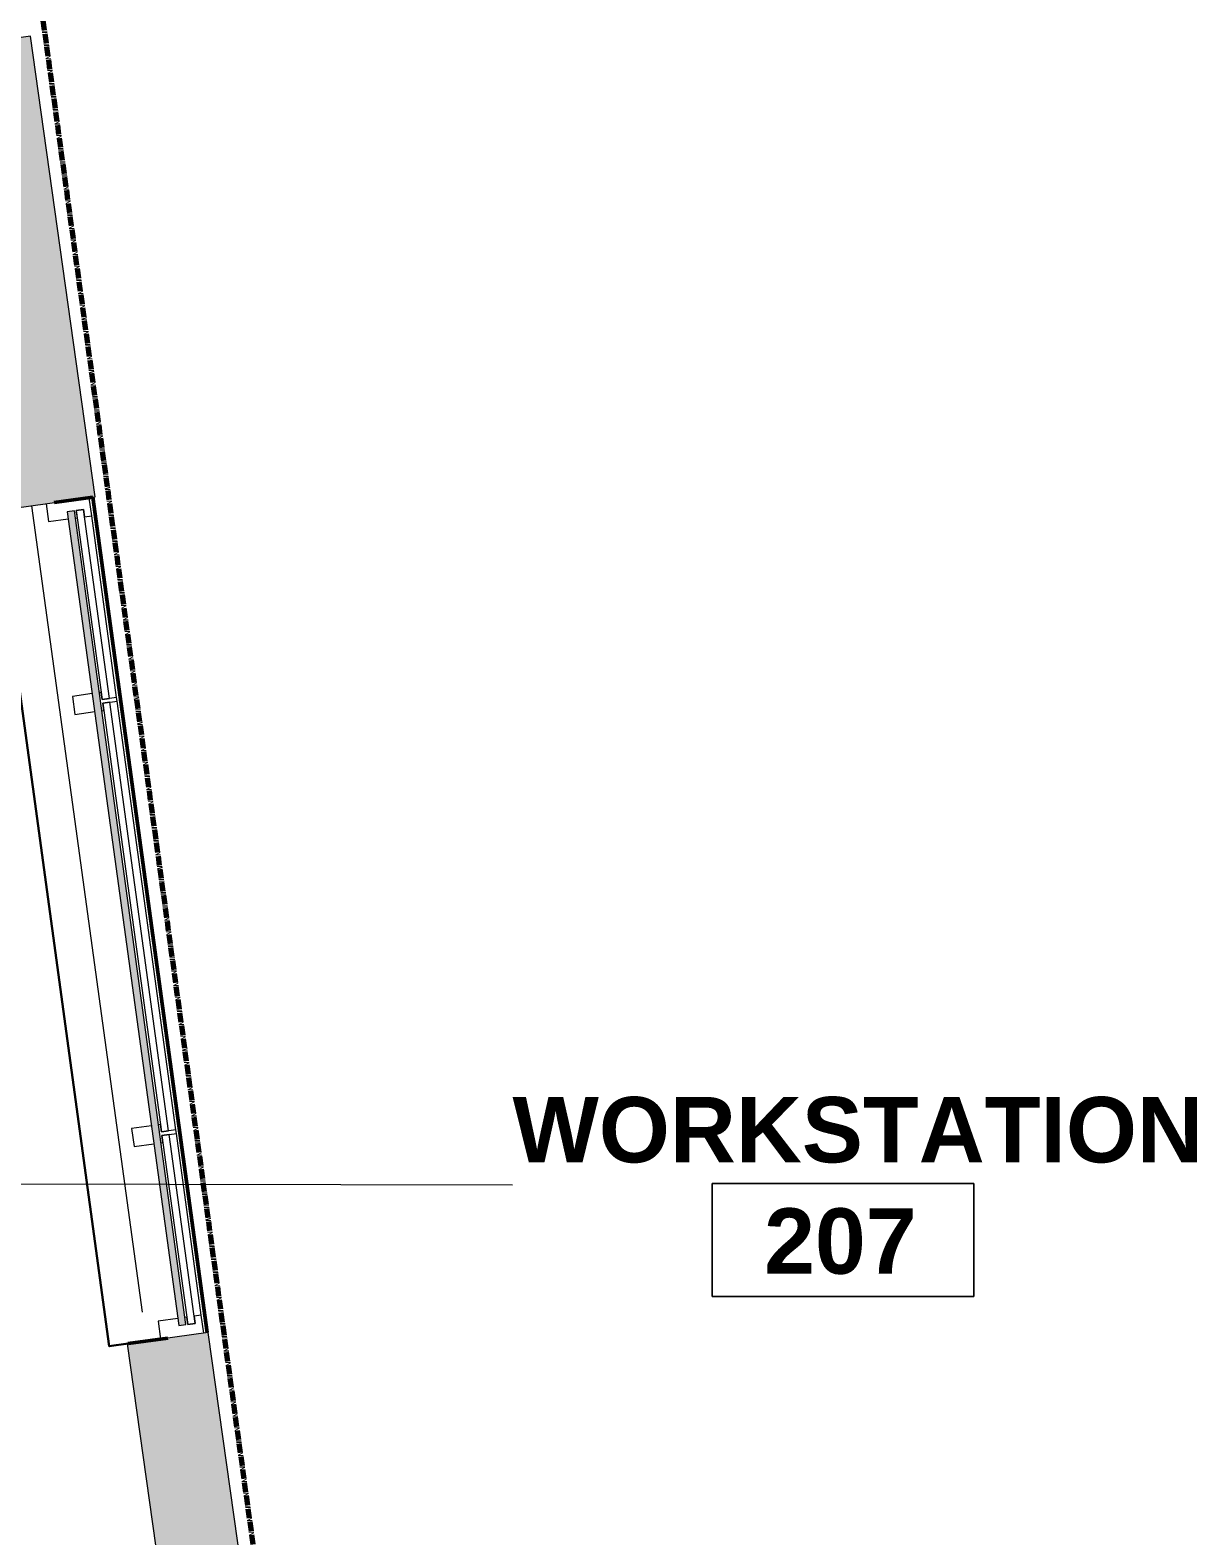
# Model space of a CAD drawing. Header units: inches. Extents: x 416 to 2283, y -56 to 1824.
# Drawn here: x 2119.6 to 2280.1, y 772.3 to 979.5 of the extents above; entities that cross this region are included whole.
import ezdxf

# ---------------------------------------------------------------- set-up
doc = ezdxf.new("R2010")
doc.units = ezdxf.units.IN
doc.header["$MEASUREMENT"] = 0
doc.linetypes.add('IMPORT-Orbis_BB$0$TI_Grid_E957150$0$PROPERTY _2_', pattern=[1.546875, 1.3125, -0.046875, 0.046875, -0.046875, 0.046875, -0.046875])
for name, color, linetype, lineweight in [('A-AREA-IDEN', 2, 'Continuous', 9), ('A-GLAZ-CURT', 52, 'Continuous', 9), ('A-WALL-PATT', 111, 'Continuous', 13), ('I-WALL', 2, 'Continuous', 13), ('Orbis - Background_dwg', 8, 'Continuous', 9), ('Orbis_BB$0$A-Glaz-Assm', 10, 'Continuous', 20), ('Orbis_BB$0$A-Glaz-Assm-Blow', 250, 'Continuous', 13), ('Orbis_BB$0$A-Glaz-Assm-Glaz', 10, 'Continuous', 20), ('Orbis_BB$0$A-Wall-Exst', 7, 'Continuous', 9), ('Orbis_BB$0$TI_ARCH-02_E957150$0$A-Wall-Blow', 130, 'Continuous', 30), ('Orbis_BB$0$TI_Grid_E957150$0$C-Prop', 170, 'IMPORT-Orbis_BB$0$TI_Grid_E957150$0$PROPERTY _2_', 70), ('Orbis_BB$0$TI_Grid_E957150$0$S-P2-WALL-CONC', 50, 'Continuous', 50)]:
    doc.layers.add(name, color=color, linetype=linetype, lineweight=lineweight)
doc.styles.add('Swis721 Lt BT_B', font='', dxfattribs={"height": 9})
doc.styles.get('Swis721 Lt BT_B').set_extended_font_data('Swis721 Lt BT', bold=True)

# ---------------------------------------------------------------- blocks, each defined once
blk = doc.blocks.new('System Panel - Glazed-7329273-Level XX  POWER _ SIGNAL')
at = {"layer": 'A-GLAZ-CURT'}
blk.add_hatch(color=7, dxfattribs=at).paths.add_polyline_path([(56.5, -1.75), (56.5, -0.75), (-56.5, -0.75), (-56.5, -1.75), (5.16, -1.75)], flags=0)
at = {"layer": 'A-GLAZ-CURT', "color": 8, "lineweight": 20}
for p, q in [((56.5, -0.75), (-56.5, -0.75)), ((-56.5, -0.75), (-56.5, -1.75)), ((-56.5, -1.75), (56.5, -1.75)), ((56.5, -1.75), (56.5, -0.75))]:
    blk.add_line(p, q, dxfattribs=at)
blk = doc.blocks.new('Orbis - Background_dwg_Orbis_BB-7347761-Level XX  POWER _ SIGNAL')
at = {"layer": 'Orbis_BB$0$A-Glaz-Assm'}
for p, q in [((12836.45, 1694.13), (12833.72, 1693.76)), ((12844.59, 1634.69), (12841.87, 1634.32)), ((12845.84, 1605.34), (12846.83, 1605.47))]:
    blk.add_line(p, q, dxfattribs=at)
at = {"layer": 'Orbis_BB$0$A-Glaz-Assm', "flags": 128}
for points in [[(12830.09, 1720.26), (12830.43, 1717.79), (12833.16, 1718.16)], [(12834.15, 1718.29), (12834.4, 1718.33), (12834.26, 1719.32), (12835.25, 1719.45), (12835.39, 1718.46), (12836.38, 1718.6), (12836.04, 1721.08), (12831.2, 1720.41)], [(12833.72, 1693.76), (12834.06, 1691.28), (12836.79, 1691.66)], [(12837.78, 1691.79), (12838.03, 1691.83), (12837.89, 1692.82), (12839.87, 1693.09), (12839.8, 1693.58), (12837.82, 1693.31), (12837.69, 1694.3), (12837.44, 1694.27)], [(12841.87, 1634.32), (12842.21, 1631.84), (12844.93, 1632.21)], [(12845.92, 1632.35), (12846.17, 1632.38), (12846.03, 1633.37), (12848.02, 1633.64), (12847.95, 1634.14), (12845.97, 1633.87), (12845.83, 1634.86), (12845.58, 1634.82)], [(12848.22, 1608.19), (12845.5, 1607.81), (12845.84, 1605.34)], [(12851.78, 1606.17), (12851.44, 1608.63), (12850.45, 1608.49), (12850.59, 1607.5), (12849.6, 1607.36), (12849.46, 1608.36), (12849.21, 1608.32)]]:
    blk.add_lwpolyline(points, dxfattribs=at)
at = {"layer": 'Orbis_BB$0$A-Glaz-Assm-Blow'}
for p, q in [((12828.11, 1719.98), (12843.31, 1609.03)), ((12839.8, 1693.58), (12836.38, 1718.6)), ((12847.95, 1634.14), (12839.87, 1693.09)), ((12851.44, 1608.63), (12848.02, 1633.64))]:
    blk.add_line(p, q, dxfattribs=at)
at = {"layer": 'Orbis_BB$0$A-Glaz-Assm-Glaz', "flags": 128}
for points in [[(12834.26, 1719.32), (12837.82, 1693.31), (12838.81, 1693.45), (12835.25, 1719.45)], [(12837.89, 1692.82), (12845.97, 1633.87), (12846.96, 1634), (12838.88, 1692.95)], [(12846.03, 1633.37), (12849.6, 1607.36), (12850.59, 1607.5), (12847.02, 1633.51)]]:
    blk.add_lwpolyline(points, close=True, dxfattribs=at)
at = {"layer": 'Orbis_BB$0$A-Wall-Exst', "color": 50, "lineweight": 50}
for p, q in [((12831.2, 1720.41), (12836.53, 1721.14)), ((12846.83, 1605.47), (12841.38, 1604.72))]:
    blk.add_line(p, q, dxfattribs=at)
at = {"layer": 'Orbis_BB$0$TI_ARCH-02_E957150$0$A-Wall-Blow'}
blk.add_line((12852.27, 1606.24), (12836.53, 1721.16), dxfattribs=at)
at = {"layer": 'Orbis_BB$0$TI_ARCH-02_E957150$0$A-Wall-Blow', "flags": 128}
blk.add_lwpolyline([(12841.38, 1604.72), (12838.78, 1604.37), (12823.03, 1719.3), (12825.64, 1719.65)], dxfattribs=at)
at = {"layer": 'Orbis_BB$0$TI_Grid_E957150$0$C-Prop', "flags": 128}
blk.add_lwpolyline([(12850.26, 2047.16), (12794.32, 2047.16), (12793.88, 2046.62), (12888.38, 1360.4), (12888.38, 796.17), (11124.05, 796.17)], dxfattribs=at)
at = {"layer": 'Orbis_BB$0$TI_Grid_E957150$0$S-P2-WALL-CONC'}
blk.add_line((12836.53, 1721.16), (12852.27, 1606.24), dxfattribs=at)
blk = doc.blocks.new('Orbis - Background_dwg-7329766-Level XX  POWER _ SIGNAL')
blk.add_blockref('Orbis - Background_dwg_Orbis_BB-7347761-Level XX  POWER _ SIGNAL', (-10708.29, -805.94))
blk = doc.blocks.new('Room Tag - Room Name and Number-3379422-Level XX  POWER _ SIGNAL')
at = {"layer": 'A-AREA-IDEN'}
for p, q in [((-0.1881, -0.1636), (-0.1881, -0.0018)), ((-0.1881, -0.0018), (0.1869, -0.0018)), ((0.1869, -0.0018), (-0.1881, -0.0018)), ((-0.1881, -0.0018), (-0.1881, -0.1636)), ((0.1869, -0.0018), (0.1869, -0.1636)), ((0.1869, -0.1636), (0.1869, -0.0018)), ((0.1869, -0.1636), (-0.1881, -0.1636)), ((-0.1881, -0.1636), (0.1869, -0.1636))]:
    blk.add_line(p, q, dxfattribs=at)

msp = doc.modelspace()

# ---------------------------------------------------------------- hatches: boundary and pattern name
at = {"layer": 'A-WALL-PATT', "lineweight": 9}
for points in [[(2117.44, 913.71), (2128.58, 915.28), (2119.68, 978.65), (2108.54, 977.09), (2117.22, 915.28)], [(2141.87, 735.37), (2153.01, 736.94), (2144.11, 800.32), (2132.97, 798.75), (2139.86, 749.72)]]:
    msp.add_hatch(color=7, dxfattribs=at).paths.add_polyline_path(points, flags=0)

# ---------------------------------------------------------------- linework, layer by layer
at = {"layer": 'A-AREA-IDEN'}
msp.add_line((2001.8, 820.99), (2185.97, 820.62), dxfattribs=at)
at = {"layer": 'I-WALL', "color": 8, "lineweight": 20}
for p, q in [((2119.68, 978.65), (2108.54, 977.09)), ((2128.58, 915.28), (2119.68, 978.65)), ((2117.44, 913.71), (2128.58, 915.28)), ((2144.11, 800.32), (2132.97, 798.75)), ((2153.01, 736.94), (2144.11, 800.32)), ((2132.97, 798.75), (2141.87, 735.37))]:
    msp.add_line(p, q, dxfattribs=at)

# ---------------------------------------------------------------- block references
at = {"layer": 'A-AREA-IDEN', "xscale": 95.99999999999994, "yscale": 95.99999999999994, "zscale": 95.99999999999994}
msp.add_blockref('Room Tag - Room Name and Number-3379422-Level XX  POWER _ SIGNAL', (2231.47, 820.99), dxfattribs=at)
at = {"layer": 'A-GLAZ-CURT', "rotation": 277.8000000000434}
msp.add_blockref('System Panel - Glazed-7329273-Level XX  POWER _ SIGNAL', (2134.13, 857.47), dxfattribs=at)
at = {"layer": 'Orbis - Background_dwg', "color": 7}
msp.add_blockref('Orbis - Background_dwg-7329766-Level XX  POWER _ SIGNAL', (0, 0), dxfattribs=at)

# ---------------------------------------------------------------- texts
at = {"layer": 'A-AREA-IDEN', "char_height": 9, "attachment_point": 1, "style": 'Swis721 Lt BT_B'}
for s, insert, width in [('WORKSTATION', (2185.97, 832.71), 109.989), ('207', (2220.57, 817.39), 25.452)]:
    msp.add_mtext(s, dxfattribs=dict(at, insert=insert, width=width))

doc.saveas('drawing.dxf')
